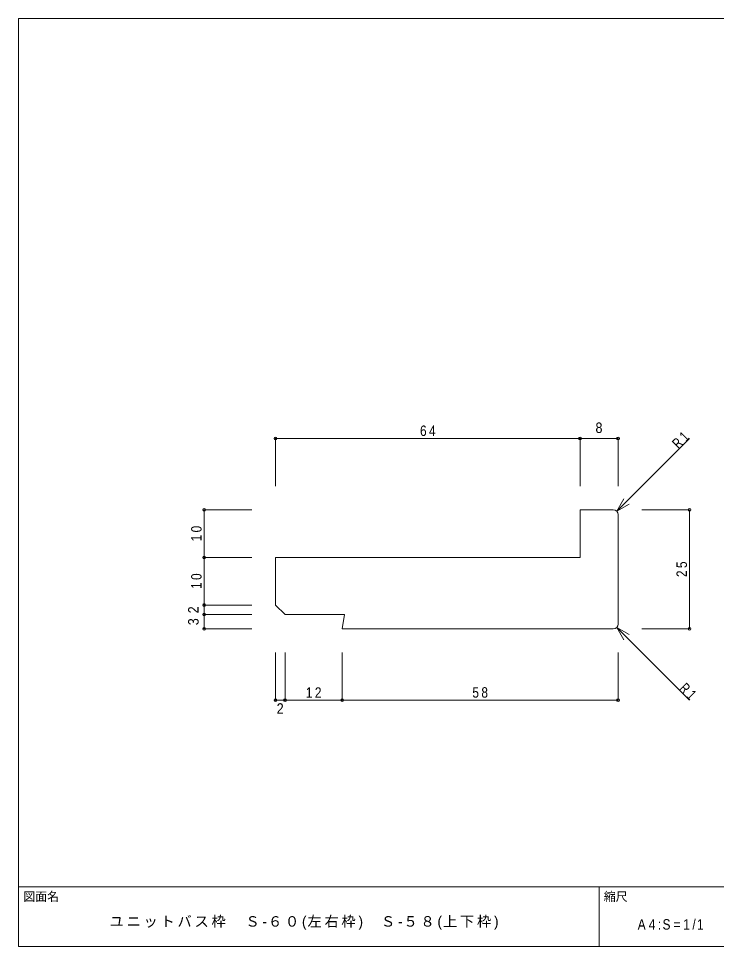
# Model space of a CAD drawing. Units: millimetres at full size, sheet at 1:1. Extents: x -141 to 141, y -98 to 98.
# Drawn here: x -141 to 5.7, y -97.5 to 97.5 of the extents above; entities that cross this region are included whole.
import ezdxf
from ezdxf.enums import TextEntityAlignment as Align

# ---------------------------------------------------------------- set-up
doc = ezdxf.new("R2010")
doc.units = ezdxf.units.MM
doc.header["$PDMODE"] = 32
doc.header["$PDSIZE"] = 0.6
for name, color, linetype, lineweight in [('0-0_ＫＢ製品', 2, 'Continuous', 9), ('0-3_寸法', 4, 'Continuous', 9), ('0-4_引出線字', 4, 'Continuous', 9), ('F-0_図面枠', 5, 'Continuous', 9), ('F-5_F-5ﾚｲﾔ', 7, 'Continuous', 9)]:
    doc.layers.add(name, color=color, linetype=linetype, lineweight=lineweight)
doc.styles.add('HGｺﾞｼｯｸM', font='')
doc.styles.get('HGｺﾞｼｯｸM').set_extended_font_data('HGｺﾞｼｯｸM')

msp = doc.modelspace()

# ---------------------------------------------------------------- linework, layer by layer
at = {"layer": '0-0_ＫＢ製品'}
for p, q in [((-23, -5.75), (-23, -15.75)), ((-16, -5.75), (-23, -5.75)), ((-15, -29.75), (-15, -6.75)), ((-87, -15.75), (-87, -25.75)), ((-23, -15.75), (-87, -15.75)), ((-85, -27.75), (-87, -25.75)), ((-85, -27.75), (-72.5, -27.75)), ((-73, -30.75), (-72.5, -27.75)), ((-16, -30.75), (-73, -30.75))]:
    msp.add_line(p, q, dxfattribs=at)
for centre, start, end in [((-16, -6.75), 0, 90), ((-16, -29.75), 270, 0)]:
    msp.add_arc(centre, 1, start, end, dxfattribs=at)
at = {"layer": '0-3_寸法'}
for p, q in [((-23, 9.25), (-87, 9.25)), ((-87, 9.25), (-87, -0.75)), ((-15, 9.25), (-23, 9.25)), ((-23, 9.25), (-23, -0.75)), ((-15, 9.25), (-15, -0.75)), ((-102, -15.75), (-102, -5.75)), ((-102, -5.75), (-92, -5.75)), ((0, -5.75), (-10, -5.75)), ((0, -5.75), (0, -30.75)), ((-102, -25.75), (-102, -15.75)), ((-102, -15.75), (-92, -15.75)), ((-102, -27.75), (-102, -25.75)), ((-102, -25.75), (-92, -25.75)), ((-102, -30.75), (-102, -27.75)), ((-102, -27.75), (-92, -27.75)), ((-102, -30.75), (-92, -30.75)), ((0, -30.75), (-10, -30.75)), ((-87, -45.75), (-87, -35.75)), ((-85, -45.75), (-85, -35.75)), ((-73, -45.75), (-73, -35.75)), ((-15, -45.75), (-15, -35.75)), ((-85, -45.75), (-87, -45.75)), ((-73, -45.75), (-85, -45.75)), ((-15, -45.75), (-73, -45.75))]:
    msp.add_line(p, q, dxfattribs=at)
for p in [(-87, 9.25), (-23, 9.25), (-15, 9.25), (-102, -5.75), (0, -5.75), (-102, -15.75), (-102, -25.75), (-102, -27.75), (-102, -30.75), (0, -30.75), (-87, -45.75), (-85, -45.75), (-73, -45.75), (-15, -45.75)]:
    msp.add_point(p, dxfattribs=at)
at = {"layer": '0-4_引出線字'}
for p, q in [((-15.293, -6.043), (0, 9.25)), ((-15.293, -6.043), (-13.793, -3.445)), ((-15.293, -6.043), (-12.695, -4.543)), ((-15.293, -30.457), (-13.793, -33.055)), ((-15.293, -30.457), (-12.695, -31.957)), ((-15.293, -30.457), (0, -45.75))]:
    msp.add_line(p, q, dxfattribs=at)
at = {"layer": 'F-0_図面枠'}
for p, q in [((-141, 97.5), (141, 97.5)), ((-141, -97.5), (-141, 97.5)), ((-141, -85), (141, -85)), ((-19, -97.5), (-19, -85)), ((141, -97.5), (-141, -97.5))]:
    msp.add_line(p, q, dxfattribs=at)

# ---------------------------------------------------------------- texts
at = {"layer": '0-3_寸法', "color": 7, "style": 'HGｺﾞｼｯｸM', "width": 0.9}
for s, p in [('8', (-19.75, 9.75)), ('2', (-86.75, -49.25))]:
    msp.add_text(s, height=2.199, dxfattribs=at).set_placement(p, align=Align.BOTTOM_LEFT)
for s, p in [('2', (-102.5, -27.5)), ('3', (-102.5, -30))]:
    msp.add_text(s, height=2.199, rotation=90, dxfattribs=at).set_placement(p, align=Align.BOTTOM_LEFT)
at = {"layer": '0-3_寸法', "color": 7, "char_height": 2.199, "attachment_point": 7, "style": 'HGｺﾞｼｯｸM'}
for s, insert in [('\\T1.36;\\W0.85;64', (-56.625, 9.75)), ('\\T1.36;\\W0.85;12', (-80.625, -45.25)), ('\\T1.36;\\W0.85;58', (-45.625, -45.25))]:
    msp.add_mtext(s, dxfattribs=dict(at, insert=insert))
at = {"layer": '0-3_寸法', "color": 7, "char_height": 2.199, "attachment_point": 7, "rotation": 90, "style": 'HGｺﾞｼｯｸM'}
for s, insert in [('\\T1.36;\\W0.85;10', (-102.5, -12.375)), ('\\T1.36;\\W0.85;25', (-0.5, -19.875)), ('\\T1.36;\\W0.85;10', (-102.5, -22.375))]:
    msp.add_mtext(s, dxfattribs=dict(at, insert=insert))
at = {"layer": '0-4_引出線字', "color": 7, "char_height": 2.199, "attachment_point": 7, "style": 'HGｺﾞｼｯｸM'}
for insert, rotation in [((-2.298, 6.952), 45), ((-2.298, -43.452), 315)]:
    msp.add_mtext('\\T1.36;\\W0.75;R1', dxfattribs=dict(at, insert=insert, rotation=rotation))
at = {"layer": 'F-0_図面枠', "color": 7, "style": 'HGｺﾞｼｯｸM'}
msp.add_text('図面名', height=1.833, dxfattribs=at).set_placement((-140, -88.5), align=Align.BOTTOM_LEFT)
at = {"layer": 'F-5_F-5ﾚｲﾔ', "style": 'HGｺﾞｼｯｸM'}
msp.add_text('縮尺', height=1.833, dxfattribs=at).set_placement((-18, -88.5), align=Align.BOTTOM_LEFT)
at = {"layer": 'F-5_F-5ﾚｲﾔ', "char_height": 2.199, "attachment_point": 7, "style": 'HGｺﾞｼｯｸM'}
for s, insert in [('\\T1.19;ユニットバス枠\u3000Ｓ-６０(左右枠)\u3000Ｓ-５８(上下枠)', (-121.875, -94)), ('\\T1.39;\\W0.85;A4:S=1/1', (-10.875, -94))]:
    msp.add_mtext(s, dxfattribs=dict(at, insert=insert))

doc.saveas('drawing.dxf')
